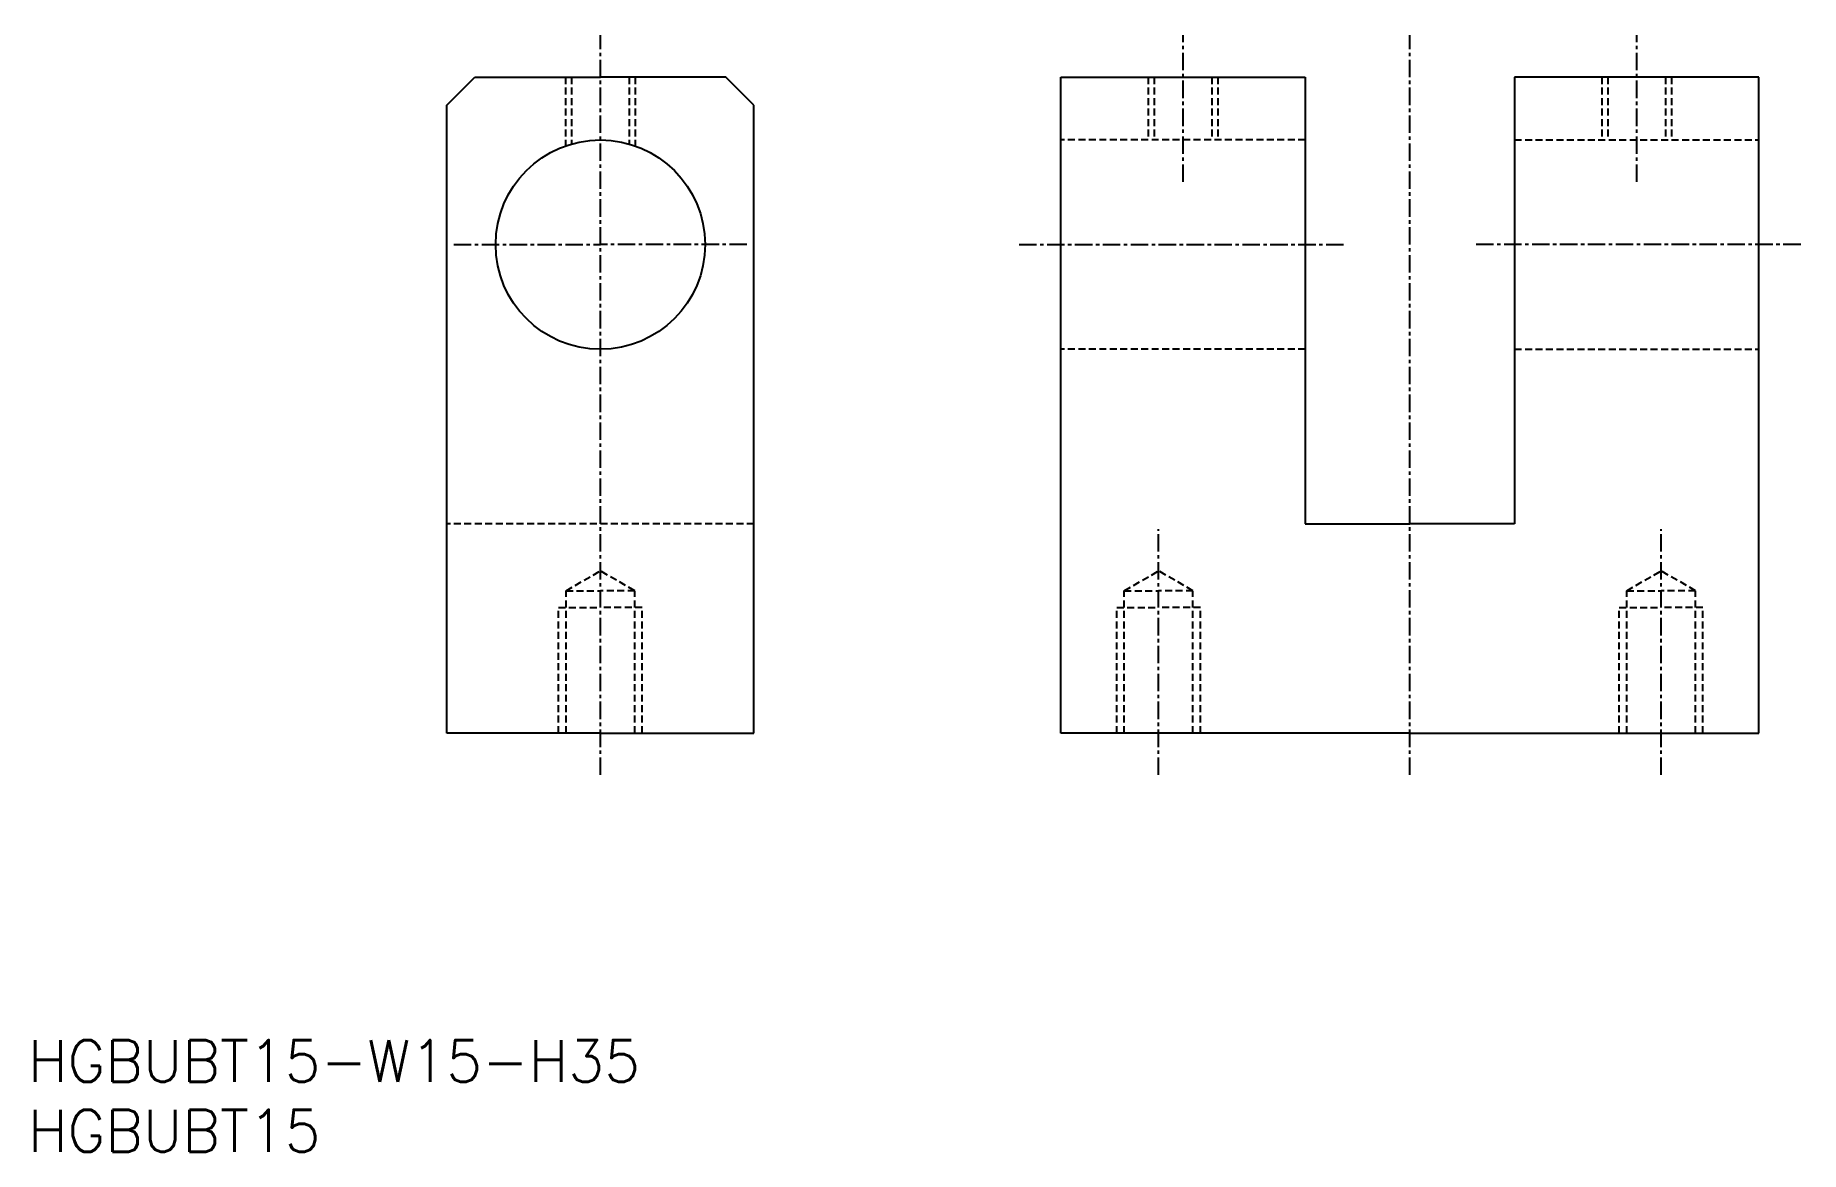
# Model space of a CAD drawing. Extents: x 1 to 127, y 0 to 80.
import ezdxf

# ---------------------------------------------------------------- set-up
doc = ezdxf.new("R2010")
doc.units = 0
doc.linetypes.add('CENTER', pattern=[2, 1.25, -0.25, 0.25, -0.25])
doc.linetypes.add('DASHED', pattern=[0.75, 0.5, -0.25])
doc.layers.get('0').update_dxf_attribs({"linetype": 'CONTINUOUS'})
doc.layers.add('CENTER', color=1, linetype='CENTER')
doc.styles.get("Standard").update_dxf_attribs({"font": 'txt.shx'})

# ---------------------------------------------------------------- blocks, each defined once
blk = doc.blocks.new('*U10')
at = {"color": 7, "linetype": 'CONTINUOUS'}
blk.add_text('HGBUBT15', height=3, dxfattribs=at).set_placement((0, 0))
blk = doc.blocks.new('*U11')
at = {"color": 7, "linetype": 'CONTINUOUS'}
blk.add_text('HGBUBT15-W15-H35', height=3, dxfattribs=at).set_placement((0, 5))

msp = doc.modelspace()

# ---------------------------------------------------------------- linework, layer by layer
for p, q in [((30, 75), (32, 77)), ((32, 77), (41, 77)), ((50, 77), (41, 77)), ((52, 75), (50, 77)), ((74, 30), (74, 77)), ((74, 77), (91.5, 77)), ((91.5, 77), (91.5, 45)), ((124, 77), (106.5, 77)), ((106.5, 77), (106.5, 45)), ((124, 30), (124, 77)), ((30, 30), (30, 75)), ((52, 30), (52, 75)), ((91.5, 45), (99, 45)), ((106.5, 45), (99, 45)), ((41, 30), (30, 30)), ((41, 30), (52, 30)), ((99, 30), (74, 30)), ((99, 30), (124, 30))]:
    msp.add_line(p, q)
at = {"color": 3, "linetype": 'DASHED'}
for p, q in [((38.5, 77), (38.5, 72.07)), ((38.93, 77), (38.93, 72.21)), ((43.07, 77), (43.07, 72.21)), ((43.5, 77), (43.5, 72.07)), ((80.25, 77), (80.25, 72.5)), ((80.68, 77), (80.68, 72.5)), ((84.82, 77), (84.82, 72.5)), ((85.25, 77), (85.25, 72.5)), ((112.75, 77), (112.75, 72.5)), ((113.18, 77), (113.18, 72.5)), ((117.32, 77), (117.32, 72.5)), ((117.75, 77), (117.75, 72.5)), ((91.5, 72.5), (74, 72.5)), ((106.5, 72.5), (124, 72.5)), ((91.5, 57.5), (74, 57.5)), ((106.5, 57.5), (124, 57.5)), ((52, 45), (30, 45)), ((38.54, 40.2), (41, 41.62)), ((43.46, 40.2), (41, 41.62)), ((78.54, 40.2), (81, 41.62)), ((83.46, 40.2), (81, 41.62)), ((114.54, 40.2), (117, 41.62)), ((119.46, 40.2), (117, 41.62)), ((38.54, 30), (38.54, 40.2)), ((38.54, 40.2), (41, 40.2)), ((43.46, 40.2), (41, 40.2)), ((43.46, 30), (43.46, 40.2)), ((78.54, 30), (78.54, 40.2)), ((78.54, 40.2), (81, 40.2)), ((83.46, 40.2), (81, 40.2)), ((83.46, 30), (83.46, 40.2)), ((114.54, 30), (114.54, 40.2)), ((114.54, 40.2), (117, 40.2)), ((119.46, 40.2), (117, 40.2)), ((119.46, 30), (119.46, 40.2)), ((38, 30), (38, 39)), ((38, 39), (41, 39)), ((44, 39), (41, 39)), ((44, 30), (44, 39)), ((78, 30), (78, 39)), ((78, 39), (81, 39)), ((84, 39), (81, 39)), ((84, 30), (84, 39)), ((114, 30), (114, 39)), ((114, 39), (117, 39)), ((120, 39), (117, 39)), ((120, 30), (120, 39))]:
    msp.add_line(p, q, dxfattribs=at)
msp.add_circle((41, 65), 7.5)
at = {"layer": 'CENTER', "color": 1, "linetype": 'CENTER'}
for p, q in [((41, 27), (41, 80)), ((82.75, 69.5), (82.75, 80)), ((99, 27), (99, 80)), ((115.25, 69.5), (115.25, 80)), ((30.5, 65), (41, 65)), ((51.5, 65), (41, 65)), ((71, 65), (94.5, 65)), ((127, 65), (103.5, 65)), ((81, 27), (81, 44.62)), ((117, 27), (117, 44.62))]:
    msp.add_line(p, q, dxfattribs=at)

# ---------------------------------------------------------------- block references
at = {"color": 7, "linetype": 'CONTINUOUS'}
for name in ['*U11', '*U10']:
    msp.add_blockref(name, (0, 0), dxfattribs=at)

doc.saveas('drawing.dxf')
